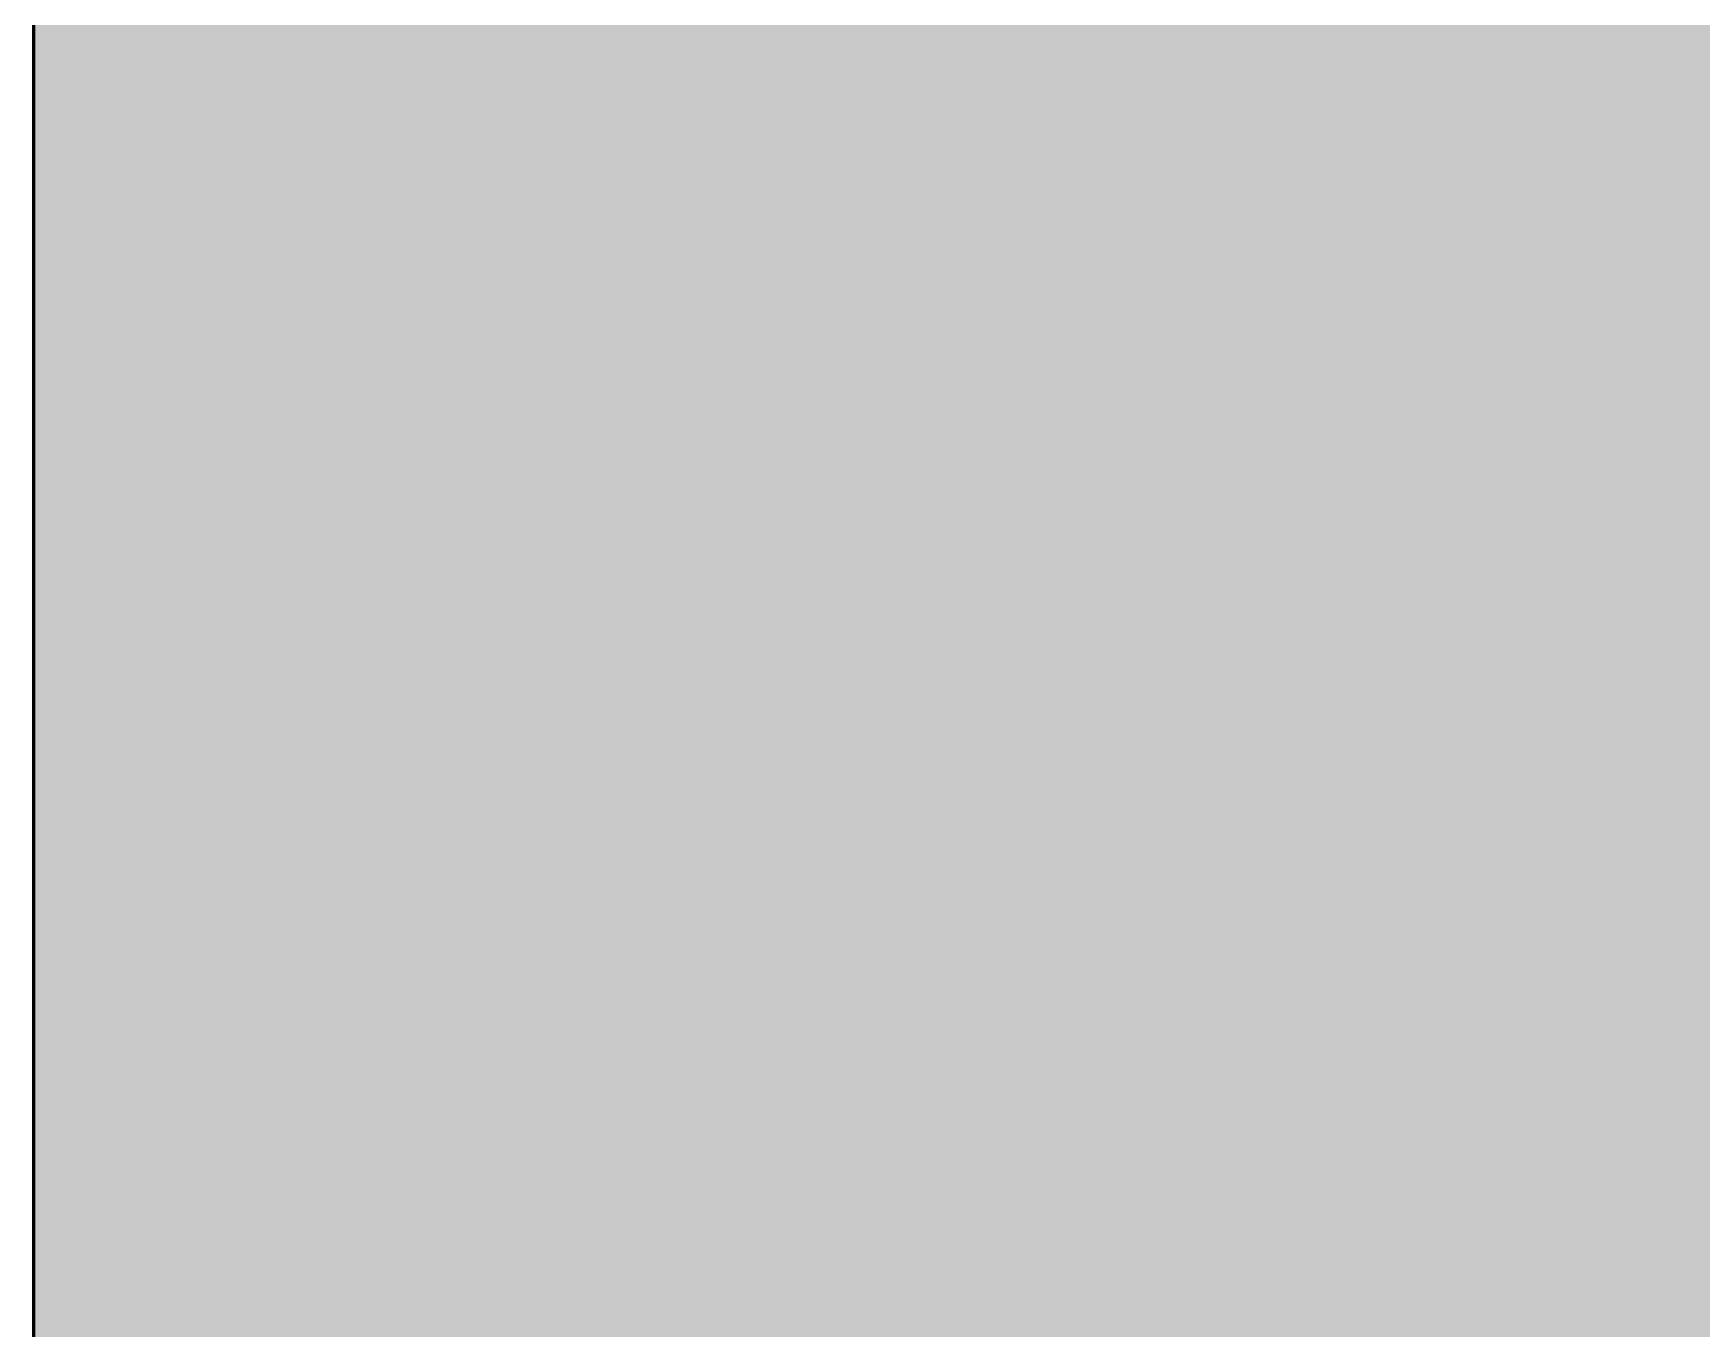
# Model space of a CAD drawing. Header units: inches. Extents: x -4110 to -1807, y 11006 to 12281.
# Drawn here: x -3605.4237 to -3605.0529, y 11121.2694 to 11121.5575 of the extents above; entities that cross this region are included whole.
import ezdxf

# ---------------------------------------------------------------- set-up
doc = ezdxf.new("R2010")
doc.units = ezdxf.units.IN
doc.header["$MEASUREMENT"] = 0
for name, color, linetype, lineweight in [('0-1', 7, 'Continuous', 5), ('0-2', 50, 'Continuous', 18), ('A-WALL-PATT-2', 7, 'Continuous', 9), ('Q-CASE-2', 7, 'Continuous', 9), ('Q-CASE-3', 253, 'Continuous', 9), ('Q-CASE-7', 250, 'Continuous', 60)]:
    doc.layers.add(name, color=color, linetype=linetype, lineweight=lineweight)

# ---------------------------------------------------------------- blocks, each defined once
blk = doc.blocks.new('OD_CW_Base Cabinet - OD_CW_Base Cabinet-3870381-ENLARGED RCP - 1ST FLOOR PLAN - EAST')
at = {"layer": 'Q-CASE-3'}
blk.add_hatch(color=256, dxfattribs=at).paths.add_polyline_path([(56.51979, 3), (107.9252, 3), (107.9252, 24), (56.51979, 24)], flags=0)
at = {"layer": 'Q-CASE-2'}
blk.add_line((56.51979, 24), (107.9252, 24), dxfattribs=at)
at = {"layer": 'Q-CASE-7'}
blk.add_line((107.9252, 24), (56.51979, 24), dxfattribs=at)
blk = doc.blocks.new('CTR - 1st Phase - Unit Layouts_rvt-1-ENLARGED RCP - 1ST FLOOR PLAN - EAST')
at = {"layer": 'A-WALL-PATT-2'}
h = blk.add_hatch(dxfattribs=at)
h.set_pattern_fill('FP_5', color=256, style=0, pattern_type=2)
h.set_pattern_definition([(45, (0, 0), (-4.2426407, 4.2426407), [])])
h.paths.add_polyline_path([(-3610.17374, 11070.34648), (-3610.17374, 11121.1269), (-3605.42374, 11121.1269), (-3605.42374, 11121.7519), (-3610.79874, 11121.7519), (-3610.79874, 11070.34648), (-3610.47157, 11070.34648)], flags=0)
at = {"layer": '0-2', "rotation": 90.00000000000007}
blk.add_blockref('OD_CW_Base Cabinet - OD_CW_Base Cabinet-3870381-ENLARGED RCP - 1ST FLOOR PLAN - EAST', (-3581.42374, 11013.82669), dxfattribs=at)

msp = doc.modelspace()

# ---------------------------------------------------------------- block references
at = {"layer": '0-1'}
msp.add_blockref('CTR - 1st Phase - Unit Layouts_rvt-1-ENLARGED RCP - 1ST FLOOR PLAN - EAST', (0, 0), dxfattribs=at)

doc.saveas('drawing.dxf')
